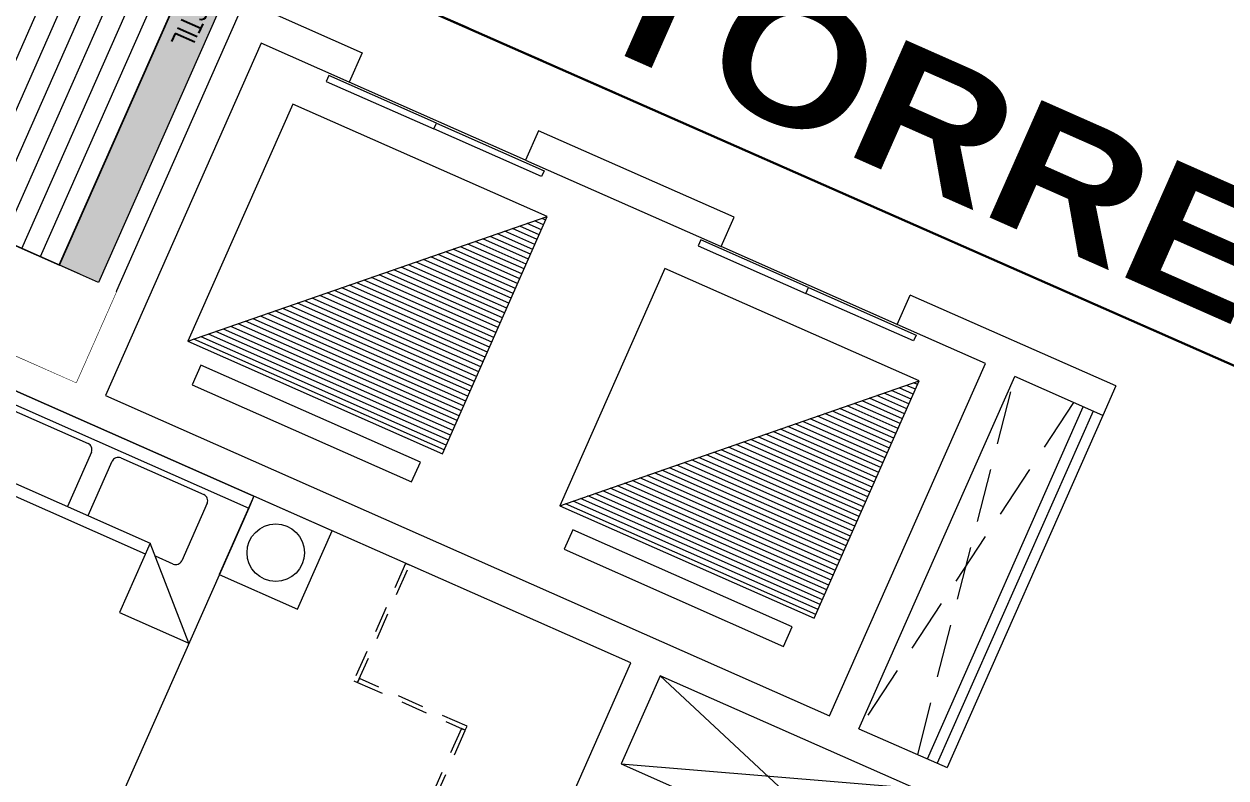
# Model space of a CAD drawing. Header units: millimetres. Extents: x 2471 to 2909, y 1327 to 1568.
# Drawn here: x 2631.84 to 2637.45, y 1409.6 to 1413.12 of the extents above; entities that cross this region are included whole.
import ezdxf
from ezdxf.xclip import XClip

# ---------------------------------------------------------------- set-up
doc = ezdxf.new("R2010")
doc.units = ezdxf.units.MM
doc.header["$XCLIPFRAME"] = 2
doc.set_wipeout_variables(frame=1)
for name, pattern in [('ACAD_ISO07W100', [3, 0, -3]), ('DASHED2', [0.375, 0.25, -0.125]), ('HIDDEN', [0.375, 0.25, -0.125])]:
    doc.linetypes.add(name, pattern=pattern)
doc.layers.get('0').update_dxf_attribs({"color": 251, "lineweight": 9})
for name, color, linetype, lineweight in [('000 SOS 911 TUB. ENTERRADA  ACI', 5, 'DASHED2', 25), ('A-04', 251, 'Continuous', 13), ('A-ESTRUCTURA-HATCH', 251, 'Continuous', 13), ('A-LINEAS', 251, 'Continuous', 13), ('A-MOBILIARIO', 251, 'Continuous', 13), ('A-MURO BAJO', 251, 'Continuous', 13), ('A-MUROS', 251, 'Continuous', 13), ('A-PROYECCIONES', 251, 'HIDDEN', 13), ('A_30_TableroElect', 251, 'Continuous', 13), ('A_50_TextoIndicaciones', 251, 'Continuous', 13), ('A_50_TextoSubtitulos', 251, 'Continuous', 13), ('DLP_EQUIPAMIENTO', 251, 'Continuous', 13), ('DLP_VERDE', 251, 'Continuous', 13), ('HATCH-PISOS', 251, 'Continuous', 13)]:
    doc.layers.add(name, color=color, linetype=linetype, lineweight=lineweight)
doc.styles.add('ESC-50', font='romans.shx', dxfattribs={"width": 0.9, "height": 0.1})
doc.styles.add('R140-200', font='ariblk.ttf', dxfattribs={"height": 0.5})
doc.styles.add('TXT_COTAS', font='romans.shx', dxfattribs={"width": 0.8})
doc.linetypes.add('Fire-50-Wall', pattern='A,0.5,-0.075,["I",ESC-50,S=1,R=0,X=-0.03,Y=-0.05],-0.05', length=0.625)

# ---------------------------------------------------------------- blocks, each defined once
blk = doc.blocks.new('TRAZO 2')
at = {"layer": 'HATCH-PISOS'}
h = blk.add_hatch(dxfattribs=at)
h.set_pattern_fill('ANSI31', color=8, scale=0.03000000000000017, angle=201.1256838238548)
h.set_pattern_definition([(246.1256838238548, (84.20760084805079, 29.95617962721735), (0.08709997900260327, -0.03855069594373324), [])])
h.paths.add_polyline_path([(62.2089132698602, 65.41410099901259), (63.49577573788702, 68.32160142064095), (61.96863329532789, 68.997519264929), (60.68162278592354, 66.08969657495618)])
h = blk.add_hatch(dxfattribs=at)
h.set_pattern_fill('HEX', color=8, scale=0.007500000000000042, angle=66.1256838238548)
h.set_pattern_definition([(66.12568382385481, (169.3086024374352, 222.2301520947367), (-0.03771539725206056, 0.01669294101457645), [0.02381250000000024, -0.04762500000000048]), (186.125683823854, (169.3086024374352, 222.2301520947367), (0.004401187643531906, -0.04100896264139452), [0.02381250000000006, -0.04762500000000012]), (126.1256838238548, (169.3182401112572, 222.2519271196797), (-0.0333142096085287, -0.0243160216268181), [0.02381250000000025, -0.0476250000000005])])
h.paths.add_polyline_path([(62.2089132698602, 65.41410099901259), (63.49579254098353, 68.32162716519088), (63.67867511344957, 68.2406828533858), (62.39179584250087, 65.3331566574052)])
at = {"color": 8}
blk.add_line((62.30035681789741, 65.37362780701369), (60.77325374769862, 66.049526209943), dxfattribs=at)
for points in [[(62.2089132698602, 65.41410099901259), (63.49577573788702, 68.32160142064095), (61.96863329532789, 68.997519264929), (60.68162278592354, 66.08969657495618)], [(62.2089132698602, 65.41410099901259), (63.49579254098353, 68.32162716519088), (63.67867511344957, 68.2406828533858), (62.39179584250087, 65.3331566574052)]]:
    blk.add_lwpolyline(points, close=True)
at = {"layer": 'A_50_TextoIndicaciones', "insert": (63.23137264826801, 67.3372880704701), "char_height": 0.1000000000000006, "width": 1.462310299390678, "attachment_point": 1, "rotation": 246.12568382385479, "style": 'TXT_COTAS'}
blk.add_mtext('\\pxsm1,ql,t16;SEÑAL PODOTÁCTIL', dxfattribs=at)
blk = doc.blocks.new('EST P1')
at = {"layer": 'A-ESTRUCTURA-HATCH'}
h = blk.add_hatch(dxfattribs=at)
h.set_pattern_fill('ANSI31', color=256, scale=0.02, angle=-1.27e-14)
h.set_pattern_definition([(44.99999999999999, (-226392.077087921, -8188203.059610654), (-0.04490128060534576, 0.04490128060534578), [])])
h.paths.add_polyline_path([(-3.609998156578513, 5.049997552298009), (-3.610000176762696, 4.849997552111745), (-44.785000133008, 4.84999814722687), (-44.78500010908465, -0.1500023566186428), (-46.9899987593235, -0.1500020446255803), (-46.98999930798891, -11.15000239294022), (-3.609999100328423, -11.15005090925843), (-3.609999100328423, -11.40005090925843), (-47.23999938514316, -11.40005881432444), (-47.23999953552266, 0.1499976431950927), (-45.03499953550636, 0.1499976431950927), (-45.0350001337647, 5.049998153932393)])
h.paths.add_polyline_path([(5.875668717722874, 4.849997540004551), (5.875668724213028, 5.04999746195972), (35.53000006324146, 5.049996703863144), (35.53000006324146, 4.849997698329389)])
h.paths.add_polyline_path([(47.9150172030495, 5.049996227957308), (35.58000069746049, 5.049997348338366), (35.58000069746049, 4.849997348152101), (47.9150167714979, 4.849997607059777)])
h.paths.add_polyline_path([(51.86500159354182, 4.849997512064874), (53.37567124809721, 4.84999814722687), (53.37566821934888, 5.049995731562376), (51.86500180143048, 5.049995731562376)])
edge = h.paths.add_edge_path()
edge.add_arc((63.30066905260901, -0.1500025354325771), 9.699999993899837, 359.9999991583288, 539.9999991583288)
edge.add_line((53.60066905870917, -0.1500023929402232), (53.80066905872081, -0.1500023929402232))
edge.add_arc((63.30066905263811, -0.1500025345012546), 9.4999999939173, 0.904707007975901, 179.9999991462264, ccw=False)
edge.add_line((72.79948476422578, -2.6654452085495e-06), (70.35068066572421, 2.236943691968918e-05))
edge.add_line((70.35068066572421, 2.236943691968918e-05), (70.35067913253442, -0.1499448418617249))
edge.add_line((70.35067913253442, -0.1499448418617249), (73.00066904650885, -0.150002677924931))
edge = h.paths.add_edge_path()
edge.add_arc((63.30071679371758, -0.1499939998611808), 3.299962339182982, 0.0008535084975947384, 49.99468487219946)
edge.add_line((65.42212619486963, 2.377727027982473), (65.4221670004481, -0.1499835988506675))
edge.add_line((65.4221670004481, -0.1499835988506675), (65.27216700115241, -0.1499896282330155))
edge.add_line((65.27216700115241, -0.1499896282330155), (65.27206754402141, 2.496426238678396))
edge.add_arc((63.30066965197329, -0.1500051133334637), 3.300001295406272, 53.31658296793058, 179.9999577317531)
edge.add_line((60.00066835692269, -0.1500026788562536), (59.80066835691105, -0.1500026788562536))
edge.add_arc((63.30067374499049, -0.1500072199851274), 3.50000538808239, 2.4573619850427235, 179.9999256608235, ccw=False)
edge.add_line((66.79746054686257, 5.869567394256592e-05), (69.45068066581734, 3.157090395689011e-05))
edge.add_line((69.45068066581734, 3.157090395689011e-05), (69.45067913254024, -0.1499448418617249))
edge.add_line((69.45067913254024, -0.1499448418617249), (66.60067913253442, -0.1499448418617249))
h.paths.add_polyline_path([(-3.559999100340065, -11.15003591403365), (35.53000069747213, -11.15003591403365), (35.53000069747213, -11.40006590355188), (-3.559999100340065, -11.40006590355188)])
h.paths.add_polyline_path([(35.58000069746049, -11.1500659417361), (71.88000514594023, -11.1501255556941), (71.88000514594023, -11.40006201900542), (35.58000069746049, -11.40000240504742)])
blk = doc.blocks.new('A$C47ad906b')
at = {"linetype": 'ACAD_ISO07W100'}
blk.add_blockref('EST P1', (27.08587306272238, 53.63165718247183), dxfattribs=at)
blk = doc.blocks.new('TD_P1$0$ASCENSOR_01')
h = blk.add_hatch()
h.set_pattern_fill('_U', color=256, scale=0.025, angle=450.000000097007, style=0, pattern_type=0)
h.set_pattern_definition([(90.00000009700705, (1.212411015381803, -1.471489668e-07), (-0.025, -4.23273e-11), [])])
edge = h.paths.add_edge_path()
edge.add_line((1.212414991518472, 1.299999854527414), (4.573463685320078e-06, 3.557652235919306e-06))
edge.add_line((4.571949830278754e-06, 3.557652689778479e-06), (1.212411018525017, -1.462171894215204e-07))
edge.add_line((1.212411020038871, -1.452863216400146e-07), (1.212414991518471, 1.299999855458736))
blk.add_line((1.212414991518472, 1.299999854527414, -0.0348527748477234), (4.574743798002601e-06, 3.558584012353094e-06))
for points in [[(4.574743798002601e-06, 3.558584012353094e-06), (8.546223398298025e-06, 1.300003553741135), (1.212414991518472, 1.299999854527414), (1.212411015382258, -1.471485120418947e-07)], [(1.290430109918816, 0.07807745225727558), (1.290433529269649, 1.199613741599023), (1.390743420895888, 1.199613433331251), (1.390739995957119, 0.07807714957743883)]]:
    blk.add_lwpolyline(points, close=True)
blk = doc.blocks.new('TD_P1$0$N.01b')
at = {"layer": 'A-MOBILIARIO', "elevation": 3.271334039022539e-07}
for points in [[(1.939998418293726, 10.42500854738865), (1.939998418290543, 10.97500854738837), (1.909998418290343, 10.97500854738792), (1.909998418290343, 10.42500854738865)], [(1.939998418293726, 10.42500854738865), (1.939998418290543, 9.875008547388465), (1.909998418290343, 9.875008547388465), (1.909998418290343, 10.42500854738865)], [(1.939998418282357, 8.525008546084791), (1.939998418279174, 9.075008546084064), (1.909998418278974, 9.075008546084518), (1.909998418278974, 8.525008546084791)], [(1.939998418282357, 8.525008546084791), (1.939998418279174, 7.975008546084609), (1.909998418278974, 7.975008546084609), (1.909998418278974, 8.525008546084791)]]:
    blk.add_lwpolyline(points, close=True, dxfattribs=at)
at = {"layer": 'A-MURO BAJO'}
for p, q in [((1.949998418213454, 9.975008547387919, 3.271334039022539e-07), (1.949998418213454, 10.87500854738756, 3.271334039022539e-07)), ((1.949998418315317, 8.075008546084064, 3.271334039022539e-07), (1.94999841824847, 8.97500854608461, 3.271334039022539e-07)), ((0.1499958179560963, 7.12500854576669, -1.113504421948159e-06), (1.949998416724156, 7.125008545742133, -1.670479592830715e-06)), ((1.94999841672643, 7.075008545723449, 2.107403154540624e-07), (0.1499984184570167, 7.0750085456948, 2.107403154540624e-07)), ((1.94999841672734, 7.025008545723267, 2.107403154540624e-07), (0.1499984184579262, 7.025008545695073, 2.107403154540624e-07))]:
    blk.add_line(p, q, dxfattribs=at)
at = {"layer": 'A-MUROS'}
for p, q in [((0.1499984167276125, 11.47500247809804, 3.329560729041953e-07), (0.1499984170018251, 12.87500808595587, -1.825086786690582e-06)), ((0.1499984167276125, 11.47500247809804, 3.329560729041953e-07), (2.099998418063933, 11.47500087216732, -2.003520026125358e-06)), ((2.099998418063933, 11.47500087216732, 5.126849073281594e-07), (2.099998418104406, 10.87500854738801, -2.003520026125358e-06)), ((1.949998418246196, 11.32500854570936, 5.126849073281594e-07), (0.1499984180677529, 11.32500854567934, -2.003520026125358e-06)), ((0.1499984180677529, 11.32500854567934, 5.126849073281594e-07), (0.149998418355608, 7.62500854568043, -2.003520026125358e-06)), ((1.949998418246651, 10.87500854738756, 5.126849073281594e-07), (1.949998418246196, 11.32500854570936, -2.003520026125358e-06)), ((2.09999841810486, 10.87500854738756, 5.126849073281594e-07), (1.949998418246651, 10.87500854738756, -2.003520026125358e-06)), ((2.099998418173982, 9.97500854738701, 5.126849073281594e-07), (1.949998418213454, 9.975008547387919, -2.003520026125358e-06)), ((1.949998418213454, 9.975008547387919, 5.126849073281594e-07), (1.94999841824847, 8.97500854608461, -2.003520026125358e-06)), ((2.09999841824856, 8.9750085460837, 5.126849073281594e-07), (2.099998418173982, 9.97500854738701, -2.003520026125358e-06)), ((1.94999841824847, 8.97500854608461, 5.126849073281594e-07), (2.09999841824856, 8.9750085460837, -2.003520026125358e-06)), ((1.949998418352152, 7.625008545711353, 5.126849073281594e-07), (1.949998418315317, 8.075008546084064, -2.003520026125358e-06)), ((1.949998418315317, 8.075008546084064, 5.126849073281594e-07), (2.099998418315863, 8.075008546083154, -2.003520026125358e-06)), ((1.949998417635015, 7.625008545711353, -1.05455130784509e-06), (1.949998418315317, 8.075008546084064, -2.003520026125358e-06)), ((2.099998416585549, 7.02500854572736, 5.126849076347857e-07), (2.099998418315863, 8.075008546083154, -2.003520026125358e-06)), ((0.149998418355608, 7.62500854568043, 5.126849073281594e-07), (1.949998418352152, 7.625008545711353, -2.003520026125358e-06)), ((0.1499958183538084, 7.474960959917706, -1.446544853877118e-06), (1.949998417719144, 7.475008545727178, -2.003520026125358e-06)), ((0.1499958179560963, 7.474960959917695, -1.446544853754054e-06), (0.1499986737153591, 7.025048833657859, 2.887215707786292e-06)), ((1.94999841672734, 7.025008545723267, 2.107403154540624e-07), (1.949998417408096, 7.475008545727178, -7.382284020479928e-07)), ((2.099998416585549, 7.02500854572736, 5.126849076347857e-07), (1.94999841672734, 7.025008545723722, 2.10740315453433e-07))]:
    blk.add_line(p, q, dxfattribs=at)
at = {"layer": 'A-PROYECCIONES'}
for p, q in [((0.1499958179560963, 7.175008545764289, 5.126849073281594e-07), (1.949998417719144, 7.475008545727178, -2.003520026125358e-06)), ((1.949998417409017, 7.175008545739743, -4.669299737568361e-07), (0.1500731855215847, 7.474960961963024, -1.446568793615657e-06))]:
    blk.add_line(p, q, dxfattribs=at)
at = {"layer": 'DLP_EQUIPAMIENTO', "xscale": -1, "rotation": 359.9998249622922}
for p in [(1.750002993081125, 9.775004990295205, 3.271334039022539e-07), (1.750002993082944, 7.875004988991805, 3.271334039022539e-07)]:
    blk.add_blockref('TD_P1$0$ASCENSOR_01', p, dxfattribs=at)
blk = doc.blocks.new('CAMA 2PLAZAS C_VELADOR')
at = {"layer": 'A-MOBILIARIO'}
for p, q in [((-1.849946584286015, -0.0599999755255567), (-1.849892390794678, -5.68e-14)), ((-1.849892390794678, -5.68e-14), (-0.3998923907946903, -5.68e-14)), ((-0.3998923907946903, -5.68e-14), (-0.3998923907946903, -0.0599999755255567))]:
    blk.add_line(p, q, dxfattribs=at)
at = {"layer": 'A-MOBILIARIO', "linetype": 'Continuous'}
for p, q in [((-1.849946584286129, -0.05999997552544301), (-0.3999458065079864, -0.05999997552544301)), ((-1.849946584286129, -1.900000000000034), (-1.849946584286129, -0.05999997552544301)), ((-1.632657967488139, -0.0877744199698896), (-1.208566978861625, -0.0877744199698896)), ((-1.041324634154674, -0.0877744199698896), (-0.6172336455281596, -0.0877744199698896)), ((-0.3999458065079864, -0.05999997552544301), (-0.3999458065079864, -1.900000000000034)), ((-1.66327913984159, -0.3957744199699391), (-1.66327913984159, -0.1183955923233384)), ((-1.177945806508176, -0.1183955923233384), (-1.177945806508176, -0.3957744199699391)), ((-1.071945806508181, -0.3957744199699391), (-1.071945806508181, -0.1183955923233384)), ((-0.5866124731747107, -0.1183955923233384), (-0.5866124731747107, -0.4118199142831715)), ((-1.849946584286129, -0.3959999755255126), (-0.7546124731747739, -0.3959999755255126)), ((-0.3999458065079864, -0.7506666421922433), (-0.7546124731747739, -0.3959999755255126)), ((-0.7546124731747739, -0.3959999755255126), (-0.7546124731747739, -0.7506666421922433)), ((-0.6172336455281596, -0.4424410866366202), (-0.7081558065080742, -0.4424410866366202)), ((-0.7546124731747739, -0.4519999755255526), (-1.849946584286129, -0.4519999755255526)), ((-0.7546124731747739, -0.7506666421922433), (-0.3999458065079864, -0.7506666421922433)), ((-0.3999458065079864, -1.900000000000034), (-1.849946584286129, -1.900000000000034))]:
    blk.add_line(p, q, dxfattribs=at)
at = {"layer": 'A-MOBILIARIO'}
for points in [[(-2.249946584286675, -0.3999999999999772), (-1.849946584286668, -0.3999999999999772), (-1.849946584286668, 0), (-2.249946584286675, 0)], [(-0.4000000000000057, -0.3999999999999772), (0, -0.3999999999999772), (0, 0), (-0.4000000000000057, 0)]]:
    blk.add_lwpolyline(points, close=True, dxfattribs=at)
for centre in [(-2.049946584286669, -0.1999999999999886), (-0.2000000000000028, -0.1999999999999886)]:
    blk.add_circle(centre, 0.1343855865280572, dxfattribs=at)
at = {"layer": 'A-MOBILIARIO', "linetype": 'Continuous'}
for centre, start, end in [((-1.632657967488139, -0.1183955923233384), 90, 180), ((-1.208566978861625, -0.1183955923233384), 0, 90), ((-1.041324634154674, -0.1183955923233384), 90, 180), ((-0.6172336455281596, -0.1183955923233384), 0, 90), ((-0.6172336455281596, -0.4118199142831715), 270, 0)]:
    blk.add_arc(centre, 0.0306211723534631, start, end, dxfattribs=at)
blk = doc.blocks.new('TD_PT$0$DPTO 75')
at = {"layer": 'A-LINEAS'}
for p, q in [((-12.00001525369314, 0.1000045477387665), (-12.45001444952231, 1.400002924116965)), ((-12.00001444952245, 1.400002924116972), (-12.45001284103046, 0.1000117859106453, -1.190219946955116e-06))]:
    blk.add_line(p, q, dxfattribs=at)
at = {"layer": 'A-MUROS'}
for p, q in [((-12.45001621428401, 1.550000308081056), (-12.45001620999301, 5.700000257882493)), ((-10.15001443441292, 1.550000243795242), (-12.45001630257957, 1.550000305019697)), ((-12.45001444952245, 1.400002924116972), (-12.00001444952245, 1.400002924116972)), ((-12.45001444952245, 4.716448259500794e-06), (-12.45001444952245, 1.400002924116972)), ((-12.00001444952245, 1.400002924116972), (-12.00001444952245, 4.547712897817746e-06))]:
    blk.add_line(p, q, dxfattribs=at)
at = {"layer": 'A-PROYECCIONES', "ltscale": 0.5}
for points, elevation in [([(-11.85001629491853, 2.70000026088519), (-11.85001629491853, 2.680000260884754), (-12.45001621321535, 2.680000257779739), (-12.45001621321535, 2.700000257779266)], -2.671063853269071e-06), ([(-11.8500162929713, 2.130000221236973), (-11.87001629297174, 2.130000221236973), (-11.87001629516271, 2.680000260832912), (-11.85001629516273, 2.680000260832912)], -2.996821563006392e-06), ([(-10.59859766857062, 2.150000596041995), (-10.59859766857062, 2.130000596042013), (-11.85001629301951, 2.130000221720369), (-11.85001629301951, 2.150000221720351)], -2.143813608379987e-06)]:
    blk.add_lwpolyline(points, close=True, dxfattribs=dict(at, elevation=elevation))
at = {"layer": 'A-MOBILIARIO', "extrusion": (-4.490675959999975e-08, 3.602857029999981e-08, -0.9999999999999984), "zscale": -1.000000000000001, "rotation": 270}
blk.add_blockref('CAMA 2PLAZAS C_VELADOR', (12.45001621229955, 3.075107867240795, 2.958224634280696e-06), dxfattribs=at)
blk = doc.blocks.new('A$C8ed94f2e')
blk.add_blockref('TD_P1$0$N.01b', (22.90000175626653, 0.5000287218300521, -4.488486714346604e-07))
at = {"xscale": -1}
blk.add_blockref('TD_PT$0$DPTO 75', (10.44998458629243, 7.525036551393242, -2.337771694018741e-06), dxfattribs=at)
blk = doc.blocks.new('ELECTRICAS')
at = {"color": 3}
blk.add_wipeout([(227584.10348591738, 8188102.278110388), (227582.7329309094, 8188102.887673362), (227583.1148533253, 8188103.7464743825), (227585.76215474578, 8188102.5649038395), (227585.57491794805, 8188102.141422565), (227584.30231164885, 8188102.706521395)], dxfattribs=at).dxf.layer = 'A_30_TableroElect'
blk = doc.blocks.new('A$C4760cff2')
at = {"layer": 'A_50_TextoSubtitulos', "color": 8, "style": 'R140-200'}
blk.add_text('TORRE D', height=0.5999999999999998, rotation=336.134410692097, dxfattribs=at).set_placement((18.72207367944065, -52.19231587368995))

msp = doc.modelspace()

# ---------------------------------------------------------------- linework, layer by layer
at = {"layer": '000 SOS 911 TUB. ENTERRADA  ACI', "elevation": -5.787903163890739e-08}
msp.add_lwpolyline([(2638.371223039984, 1411.138907347035), (2630.477547179734, 1414.61789842711)], dxfattribs=at)
at = {"layer": '000 SOS 911 TUB. ENTERRADA  ACI', "color": 1, "linetype": 'Fire-50-Wall', "lineweight": 30, "elevation": -5.787903163796528e-08}
msp.add_lwpolyline([(2638.371223039868, 1411.138907347035), (2630.477547179705, 1414.61789842711)], dxfattribs=at)

# ---------------------------------------------------------------- block references
at = {"rotation": 0.008731308866726288}
msp.add_blockref('TRAZO 2', (2569.801711180967, 1346.574673914169, -2.55348877945221e-06), dxfattribs=at)

# ---------------------------------------------------------------- next in the draw order: block references
at = {"linetype": 'ACAD_ISO07W100'}
ref = msp.add_blockref('A$C47ad906b', (2601.728454235148, 1500.834873529901, -2.304718188154694e-09), dxfattribs=dict(at, rotation=257.382711444673))
XClip(ref).set_block_clipping_path([(-32.77710999548435, 2.2226421867962927), (98.96615245100111, 2.2311685525346547), (98.96582661475986, 7.231224972754717), (99.7946497676894, 7.231278989929706), (100.08608320448548, 13.481463528471068), (100.176612354815, 17.314981514588), (100.32678451668471, 20.530439506517723), (97.17119621951133, 20.67732101166621), (93.53380543459207, 23.280716648325324), (85.41223580669612, 23.279833930078894), (85.41217793151736, 21.808750877389684), (84.86857534665614, 21.459551773732528), (84.2744105560705, 21.01401810324751), (83.7236675163731, 20.53151851356961), (83.22179840318859, 20.020823718979955), (82.91194829251617, 19.664258553879336), (82.69026670884341, 19.38575214636512), (82.420844219625, 19.017134400783107), (81.52532524056733, 21.681570396991447), (-19.037432584911585, 21.6816708042752), (-22.95227990951389, 17.248210166580975), (-26.321719695813954, 13.732875738991424), (-31.40991248935461, 12.208078899187967), (-35.66280288435519, 13.13839321071282)])

# ---------------------------------------------------------------- next in the draw order: block references
at = {"layer": 'A-04', "rotation": 66.14799869813692}
msp.add_blockref('A$C8ed94f2e', (2633.709880679052, 1385.525416527694, -5.788009552073893e-08), dxfattribs=at)

# ---------------------------------------------------------------- next in the draw order: block references
at = {"layer": 'A_30_TableroElect'}
msp.add_blockref('ELECTRICAS', (-224953.496460749, -8186690.692226824, 1.123109940365119e-06), dxfattribs=at)

# ---------------------------------------------------------------- next in the draw order: hatches: boundary and pattern name
at = {"layer": 'DLP_VERDE'}
h = msp.add_hatch(dxfattribs=at)
h.set_pattern_fill('AR-SAND', color=256, scale=0.003500000000000004, angle=215)
h.set_pattern_definition([(252.5, (2602.003372123923, 1377.167652425175), (0.1028379063742485, -0.1371042579803463), [0, -0.1351280000000002, 0, -0.1511300000000002, 0, -0.1444625000000001]), (222.5, (2602.003372123923, 1377.167652425175), (0.01502412461654387, -0.2957586482645719), [0, -0.07289800000000009, 0, -0.1217930000000001, 0, -0.04667250000000005]), (182.5, (2602.092943942516, 1377.230371287843), (-0.2264915386418957, -0.1592051501849951), [0, -0.04445000000000005, 0, -0.1600200000000002, 0, -0.2089150000000002]), (172.5, (2602.092943942516, 1377.230371287843), (-0.1741606377632481, -0.2171998499440062), [0, -0.02222500000000002, 0, -0.1049020000000001, 0, -0.1200150000000001])])
edge = h.paths.add_edge_path()
edge.add_spline(control_points=[(2626.91792770876, 1415.504819846531), (2627.160219292149, 1415.558204979455), (2627.395358244095, 1415.630814220575), (2628.258305209856, 1415.964219726441), (2628.835130934712, 1416.326199544412), (2629.897995359111, 1417.201508669001), (2630.384454155042, 1417.717492642631), (2631.265624561572, 1418.862576946435), (2631.65967099557, 1419.492024753993), (2632.540464045356, 1421.219890462985), (2632.938721668026, 1422.370400386681), (2633.286783184732, 1424.260969465417), (2633.344709770601, 1425.006314927531), (2633.303564382244, 1425.729910881077)], knot_values=[0.3740482645886585, 0.3740482645886585, 0.3740482645886585, 0.3740482645886585, 0.4906448235938291, 0.4906448235938291, 0.8165459120580114, 0.8165459120580114, 1.142447000522194, 1.142447000522194, 1.468348088986376, 1.468348088986376, 1.991137109891608, 1.991137109891608, 2.334582371093413, 2.334582371093413, 2.334582371093413, 2.334582371093413], degree=3, periodic=0)
edge.add_arc((2633.802758002297, 1425.758296219451), 0.4999999979163512, 136.5657650413456, 183.2544710030014, ccw=False)
edge.add_spline(control_points=[(2633.43967600265, 1426.102056979021), (2634.016702313027, 1426.599081501183), (2634.463761577346, 1426.828800500189), (2635.161315420838, 1427.004126791661), (2635.735434649388, 1427.016519609658), (2636.550687583359, 1427.002406358538), (2637.592846596286, 1426.983975911332), (2638.885063515939, 1426.960516836313)], knot_values=[6.015160029701731, 6.015160029701731, 6.015160029701731, 6.015160029701731, 6.054882591792072, 6.054882591792072, 6.235584469491094, 6.235584469491094, 6.279718761648507, 6.279718761648507, 6.279718761648507, 6.279718761648507], degree=3, periodic=0)
edge.add_arc((2638.738744636379, 1419.001871276466), 7.959990474948613, 56.13446624316049, 88.96334773562592, ccw=False)
edge.add_line((2643.174415217559, 1425.611430630838), (2643.98406960049, 1425.068070735601))
edge.add_line((2643.98406960049, 1425.068070735601), (2647.535050477883, 1422.682529428793))
edge.add_arc((2643.964375719799, 1417.639533978706), 6.179119786637724, 30.32311941899337, 54.69973553527342, ccw=False)
edge.add_line((2649.298141858911, 1420.759223083784), (2648.209377787185, 1418.31953413487))
edge.add_line((2648.209377787185, 1418.31953413487), (2646.567951308701, 1419.038149176916))
edge.add_line((2646.567951308701, 1419.038149176916), (2647.113977578432, 1420.272328344924))
edge.add_line((2647.113977578432, 1420.272328344924), (2637.741096071804, 1424.417153706593))
edge.add_line((2637.741096071804, 1424.417153706593), (2637.194896533641, 1423.182582903472))
edge.add_line((2637.194896533641, 1423.182582903472), (2635.548360997308, 1423.909853078244))
edge.add_line((2635.548360997308, 1423.909853078244), (2630.17979813637, 1411.778525942755))
edge.add_line((2630.17979813637, 1411.778525942755), (2622.687023231461, 1394.842643818637))
edge.add_line((2622.687023231461, 1394.842643818637), (2618.574708724736, 1395.74030351155))
edge.add_line((2618.574708724736, 1395.74030351155), (2618.625665826599, 1396.450789615331))
edge.add_arc((2621.383210589898, 1396.05517890845), 2.785778338812339, 116.35238431457401, 171.835778672439, ccw=False)
edge.add_arc((2615.595919180508, 1407.363226394919), 9.91746742592329, 297.3134486552875, 330.9998890730165)
edge.add_arc((2604.101496776791, 1413.592376869922), 22.99100468199911, 331.3101417930748, 332.2974948528804)
edge.add_line((2624.457118475947, 1402.904301199881), (2624.014431825482, 1403.136741578398))
edge.add_arc((2612.195076192663, 1411.041485876595), 14.21907697408408, 326.2255308006933, 358.7874096044123)
edge.add_arc((2629.062981765331, 1410.423986094823), 2.670843307765424, 75.85171758773151, 173.1923176091084, ccw=False)
edge.add_line((2629.715821934449, 1413.013813055871), (2630.560637566777, 1412.639345281576))
edge.add_line((2630.560637566777, 1412.639345281576), (2631.846389644219, 1415.545506310468))
edge.add_line((2631.846389644219, 1415.545506310468), (2631.343658842284, 1415.765756544476))
edge.add_line((2631.343658842284, 1415.765756544476), (2628.865242740539, 1415.342318451782))
edge.add_arc((2628.233773239648, 1419.524136215267), 4.229226115680603, 251.8725658768326, 278.58699355026596, ccw=False)

# ---------------------------------------------------------------- next in the draw order: block references
msp.add_blockref('A$C4760cff2', (2615.714668416236, 1465.258185988111, 1.468686178264443e-05))

doc.saveas('drawing.dxf')
